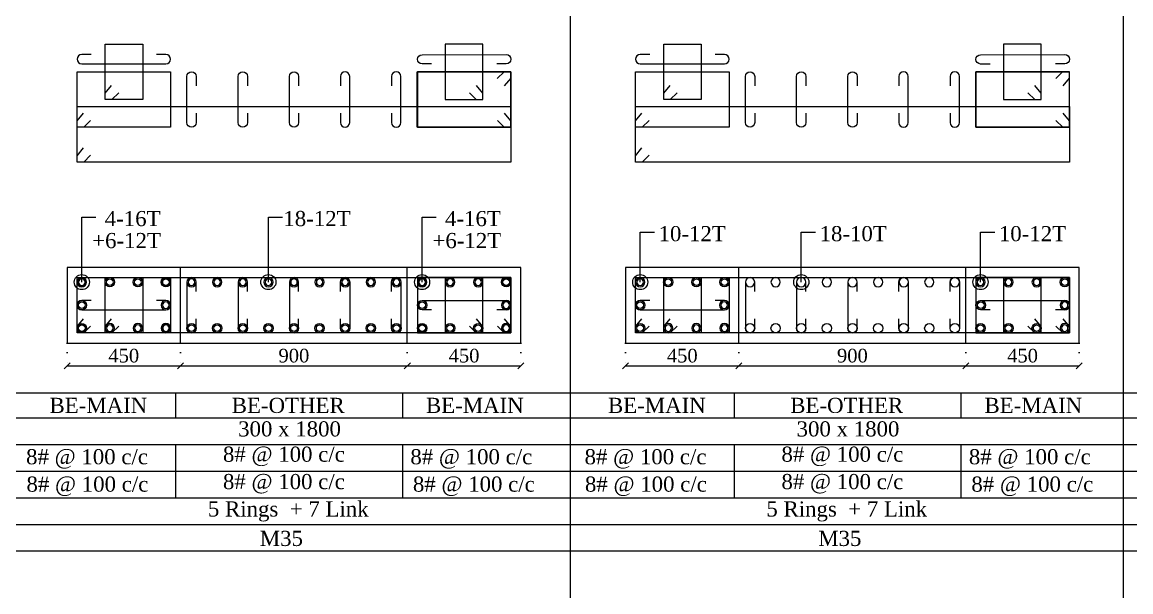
# Model space of a CAD drawing. Header units: millimetres. Extents: x 303 to 27724, y 300 to 68956.
# Drawn here: x 10195 to 14593, y 54226 to 56484 of the extents above; entities that cross this region are included whole.
import ezdxf

# ---------------------------------------------------------------- set-up
doc = ezdxf.new("R2010")
doc.units = ezdxf.units.MM
doc.linetypes.add('( Hidden )', pattern=[0.375, 0.25, -0.125])
doc.linetypes.add('DOT2', pattern=[0.125, 0, -0.125])
doc.layers.get('Defpoints').update_dxf_attribs({"lineweight": 0})
for name, color, linetype, lineweight in [('S-COL. STEEL DIA', 1, 'Continuous', 9), ('S-DIM FOOTING', 7, 'Continuous', 0), ('S-SECTION', 5, 'Continuous', 0), ('S-SECTION MARK', 7, 'Continuous', 0), ('S-SHEET', 7, 'Continuous', 0), ('S-STEEL', 1, 'Continuous', 9), ('S-STEEL-1', 1, 'Continuous', 0), ('S-STEEL-1 C.S.', 106, 'Continuous', 0), ('S-TEXT', 7, 'Continuous', 0)]:
    doc.layers.add(name, color=color, linetype=linetype, lineweight=lineweight)
doc.styles.add('AR', font='ARIALUNI.TTF', dxfattribs={"width": 0.8})
doc.styles.add('S-ROMANS', font='times.ttf')
doc.styles.add('TEXT', font='times.ttf')
doc.dimstyles.new('100', dxfattribs={"dimtxt": 180, "dimasz": 80, "dimexe": 0.18, "dimexo": 0.0625, "dimgap": 1, "dimtad": 1, "dimdec": 0, "dimzin": 0, "dimdsep": 46, "dimtxsty": 'AR', "dimblk": 'DOT', "dimcen": 0.09, "dimse1": 1, "dimse2": 1, "dimclrd": 50, "dimclrt": 256, "dimadec": 0, "dimazin": 0, "dimtfac": 1, "dimtdec": 0, "dimtix": 1, "dimtofl": 0, "dimtmove": 2, "dimatfit": 0, "dimfxl": 1, "dimtolj": 1, "dimtzin": 0, "dimlwd": -1, "dimarcsym": 0})
doc.dimstyles.new('SETU', dxfattribs={"dimtxt": 230, "dimasz": 0.2, "dimexe": 0.1, "dimexo": 0.1, "dimgap": 0.05, "dimtad": 1, "dimdec": 0, "dimzin": 0, "dimdsep": 46, "dimtxsty": 'TEXT', "dimblk": 'OBLIQUE', "dimcen": 0.09, "dimdle": 0.1, "dimclrd": 4, "dimclre": 256, "dimclrt": 256, "dimadec": 1, "dimazin": 0, "dimtfac": 1, "dimtdec": 0, "dimtix": 1, "dimtofl": 0, "dimtmove": 2, "dimatfit": 0, "dimfxl": 1, "dimtolj": 1, "dimtzin": 0, "dimlwd": -1, "dimlwe": -1, "dimarcsym": 1})

# ---------------------------------------------------------------- blocks, each defined once
blk = doc.blocks.new('*U4')
at = {"layer": 'S-COL. STEEL DIA'}
h = blk.add_hatch(color=256, dxfattribs=at)
h.dxf.hatch_style = 1
h.paths.add_polyline_path([(-18.5, 0, 1), (18.5, 0, 1)])
h.paths.add_polyline_path([(13, 0, -1), (-13, 0, -1)], flags=16)
at = {"layer": 'S-COL. STEEL DIA', "lineweight": 5}
for radius in [18.5, 13]:
    blk.add_circle((0, 0), radius, dxfattribs=at)
blk = doc.blocks.new('*U6')
at = {"layer": 'S-COL. STEEL DIA', "lineweight": 5}
for radius in [18.5, 13, 13]:
    blk.add_circle((0, 0), radius, dxfattribs=at)
blk = doc.blocks.new('_Oblique')
at = {"color": 0, "linetype": 'ByBlock', "lineweight": -2}
blk.add_line((-0.5, -0.5), (0.5, 0.5), dxfattribs=at)
blk = doc.blocks.new('*D2067')
at = {"layer": 'Defpoints', "color": 0}
for p in [(10372.5, 55212), (10822.5, 55212), (10822.5, 55122.1)]:
    blk.add_point(p, dxfattribs=at)
at = {"layer": 'S-DIM FOOTING', "linetype": 'DOT2', "ltscale": 300}
for p, q in [((10372.5, 55211.9), (10372.5, 55122)), ((10822.5, 55211.9), (10822.5, 55122))]:
    blk.add_line(p, q, dxfattribs=at)
at = {"layer": 'S-DIM FOOTING', "ltscale": 300}
blk.add_line((10372.4, 55122.1), (10822.6, 55122.1), dxfattribs=at)
at = {"layer": 'S-DIM FOOTING', "linetype": 'ByBlock', "xscale": 24, "yscale": 24, "zscale": 24, "rotation": 180}
blk.add_blockref('_Oblique', (10372.5, 55122.1), dxfattribs=at)
at = {"layer": 'S-DIM FOOTING', "linetype": 'ByBlock', "xscale": 24, "yscale": 24, "zscale": 24}
blk.add_blockref('_Oblique', (10822.5, 55122.1), dxfattribs=at)
at = {"layer": 'S-DIM FOOTING', "insert": (10597.5, 55161.6), "char_height": 54, "attachment_point": 5, "style": 'TEXT'}
blk.add_mtext('\\A1;450', dxfattribs=at)
blk = doc.blocks.new('*D2068')
at = {"layer": 'Defpoints', "color": 0}
for p in [(10822.5, 55212), (11722.5, 55212), (11722.5, 55122.1)]:
    blk.add_point(p, dxfattribs=at)
at = {"layer": 'S-DIM FOOTING', "linetype": 'DOT2', "ltscale": 300}
for p, q in [((10822.5, 55211.9), (10822.5, 55122)), ((11722.5, 55211.9), (11722.5, 55122))]:
    blk.add_line(p, q, dxfattribs=at)
at = {"layer": 'S-DIM FOOTING', "ltscale": 300}
blk.add_line((10822.4, 55122.1), (11722.6, 55122.1), dxfattribs=at)
at = {"layer": 'S-DIM FOOTING', "linetype": 'ByBlock', "xscale": 24, "yscale": 24, "zscale": 24, "rotation": 180}
blk.add_blockref('_Oblique', (10822.5, 55122.1), dxfattribs=at)
at = {"layer": 'S-DIM FOOTING', "linetype": 'ByBlock', "xscale": 24, "yscale": 24, "zscale": 24}
blk.add_blockref('_Oblique', (11722.5, 55122.1), dxfattribs=at)
at = {"layer": 'S-DIM FOOTING', "insert": (11272.5, 55161.7), "char_height": 54, "attachment_point": 5, "style": 'TEXT'}
blk.add_mtext('\\A1;900', dxfattribs=at)
blk = doc.blocks.new('*D2069')
at = {"layer": 'Defpoints', "color": 0}
for p in [(11722.5, 55212), (12172.5, 55212), (12172.5, 55122.1)]:
    blk.add_point(p, dxfattribs=at)
at = {"layer": 'S-DIM FOOTING', "linetype": 'DOT2', "ltscale": 300}
for p, q in [((11722.5, 55211.9), (11722.5, 55122)), ((12172.5, 55211.9), (12172.5, 55122))]:
    blk.add_line(p, q, dxfattribs=at)
at = {"layer": 'S-DIM FOOTING', "ltscale": 300}
blk.add_line((11722.4, 55122.1), (12172.6, 55122.1), dxfattribs=at)
at = {"layer": 'S-DIM FOOTING', "linetype": 'ByBlock', "xscale": 24, "yscale": 24, "zscale": 24, "rotation": 180}
blk.add_blockref('_Oblique', (11722.5, 55122.1), dxfattribs=at)
at = {"layer": 'S-DIM FOOTING', "linetype": 'ByBlock', "xscale": 24, "yscale": 24, "zscale": 24}
blk.add_blockref('_Oblique', (12172.5, 55122.1), dxfattribs=at)
at = {"layer": 'S-DIM FOOTING', "insert": (11947.5, 55161.6), "char_height": 54, "attachment_point": 5, "style": 'TEXT'}
blk.add_mtext('\\A1;450', dxfattribs=at)
blk = doc.blocks.new('_Dot')
at = {"linetype": 'ByBlock', "lineweight": -2}
blk.add_line((-0.5, 0), (-1, 0), dxfattribs=at)
at = {"linetype": 'ByBlock', "const_width": 0.5}
blk.add_lwpolyline([(-0.25, 0, 1), (0.25, 0, 1)], format="xyb", close=True, dxfattribs=at)
blk = doc.blocks.new('*D2112')
at = {"layer": 'Defpoints', "color": 0}
for p in [(12588.1, 55212), (13038.1, 55212), (13038.1, 55122.1)]:
    blk.add_point(p, dxfattribs=at)
at = {"layer": 'S-DIM FOOTING', "linetype": 'DOT2', "ltscale": 300}
for p, q in [((12588.1, 55211.9), (12588.1, 55122)), ((13038.1, 55211.9), (13038.1, 55122))]:
    blk.add_line(p, q, dxfattribs=at)
at = {"layer": 'S-DIM FOOTING', "ltscale": 300}
blk.add_line((12588, 55122.1), (13038.2, 55122.1), dxfattribs=at)
at = {"layer": 'S-DIM FOOTING', "linetype": 'ByBlock', "xscale": 24, "yscale": 24, "zscale": 24, "rotation": 180}
blk.add_blockref('_Oblique', (12588.1, 55122.1), dxfattribs=at)
at = {"layer": 'S-DIM FOOTING', "linetype": 'ByBlock', "xscale": 24, "yscale": 24, "zscale": 24}
blk.add_blockref('_Oblique', (13038.1, 55122.1), dxfattribs=at)
at = {"layer": 'S-DIM FOOTING', "insert": (12813.1, 55161.6), "char_height": 54, "attachment_point": 5, "style": 'TEXT'}
blk.add_mtext('\\A1;450', dxfattribs=at)
blk = doc.blocks.new('*D2113')
at = {"layer": 'Defpoints', "color": 0}
for p in [(13038.1, 55212), (13938.1, 55212), (13938.1, 55122.1)]:
    blk.add_point(p, dxfattribs=at)
at = {"layer": 'S-DIM FOOTING', "linetype": 'DOT2', "ltscale": 300}
for p, q in [((13038.1, 55211.9), (13038.1, 55122)), ((13938.1, 55211.9), (13938.1, 55122))]:
    blk.add_line(p, q, dxfattribs=at)
at = {"layer": 'S-DIM FOOTING', "ltscale": 300}
blk.add_line((13038, 55122.1), (13938.2, 55122.1), dxfattribs=at)
at = {"layer": 'S-DIM FOOTING', "linetype": 'ByBlock', "xscale": 24, "yscale": 24, "zscale": 24, "rotation": 180}
blk.add_blockref('_Oblique', (13038.1, 55122.1), dxfattribs=at)
at = {"layer": 'S-DIM FOOTING', "linetype": 'ByBlock', "xscale": 24, "yscale": 24, "zscale": 24}
blk.add_blockref('_Oblique', (13938.1, 55122.1), dxfattribs=at)
at = {"layer": 'S-DIM FOOTING', "insert": (13488.1, 55161.7), "char_height": 54, "attachment_point": 5, "style": 'TEXT'}
blk.add_mtext('\\A1;900', dxfattribs=at)
blk = doc.blocks.new('*D2114')
at = {"layer": 'Defpoints', "color": 0}
for p in [(13938.1, 55212), (14388.1, 55212), (14388.1, 55122.1)]:
    blk.add_point(p, dxfattribs=at)
at = {"layer": 'S-DIM FOOTING', "linetype": 'DOT2', "ltscale": 300}
for p, q in [((13938.1, 55211.9), (13938.1, 55122)), ((14388.1, 55211.9), (14388.1, 55122))]:
    blk.add_line(p, q, dxfattribs=at)
at = {"layer": 'S-DIM FOOTING', "ltscale": 300}
blk.add_line((13938, 55122.1), (14388.2, 55122.1), dxfattribs=at)
at = {"layer": 'S-DIM FOOTING', "linetype": 'ByBlock', "xscale": 24, "yscale": 24, "zscale": 24, "rotation": 180}
blk.add_blockref('_Oblique', (13938.1, 55122.1), dxfattribs=at)
at = {"layer": 'S-DIM FOOTING', "linetype": 'ByBlock', "xscale": 24, "yscale": 24, "zscale": 24}
blk.add_blockref('_Oblique', (14388.1, 55122.1), dxfattribs=at)
at = {"layer": 'S-DIM FOOTING', "insert": (14163.1, 55161.6), "char_height": 54, "attachment_point": 5, "style": 'TEXT'}
blk.add_mtext('\\A1;450', dxfattribs=at)
blk = doc.blocks.new('*U74')
at = {"layer": 'S-COL. STEEL DIA', "lineweight": 5}
blk.add_circle((0, 0), 18.5, dxfattribs=at)

msp = doc.modelspace()

# ---------------------------------------------------------------- linework, layer by layer
at = {"layer": 'S-SECTION', "elevation": 7.8}
for points in [[(12172.5, 55212), (12172.5, 55512), (10372.5, 55512), (10372.5, 55212)], [(14388.1, 55212), (14388.1, 55512), (12588.1, 55512), (12588.1, 55212)]]:
    msp.add_lwpolyline(points, close=True, dxfattribs=at)
at = {"layer": 'S-SHEET'}
for p, q in [((12369.1, 68956, -0.3), (12369.1, 299.8, 0.2)), ((14562.7, 68956, 0.5), (14562.7, 299.8, 1)), ((303, 55014.8, 7.1), (27724.1, 55014.8, 7.1)), ((10803, 55014.6, -9.5), (10803, 54915.1, -9.5)), ((11703, 55014.6, -9.5), (11703, 54915.1, -9.5)), ((13018.5, 55014.6, -10.2), (13018.5, 54915.1, -10.2)), ((13918.5, 55014.6, -10.2), (13918.5, 54915.1, -10.2)), ((303, 54915.2, -0.9), (27724.1, 54915.2, -0.9)), ((303, 54810, -0.9), (27724.1, 54810, -0.9)), ((303, 54810, -0.9), (27724.1, 54810, -0.9)), ((10803, 54809.8, -9.5), (10803, 54598.5, -9.5)), ((11703, 54809.8, -9.5), (11703, 54598.5, -9.5)), ((13018.5, 54809.8, -10.2), (13018.5, 54598.5, -10.2)), ((13918.5, 54809.8, -10.2), (13918.5, 54598.5, -10.2)), ((303, 54704.2, -0.9), (27724.1, 54704.2, -0.9)), ((303, 54598.7, -0.9), (27724.1, 54598.7, -0.9)), ((303, 54493.2, -0.9), (27724.1, 54493.2, -0.9))]:
    msp.add_line(p, q, dxfattribs=at)
at = {"layer": 'S-SHEET', "color": 0}
msp.add_line((303, 54387.7, -0.9), (27724.1, 54387.7, -0.9), dxfattribs=at)
at = {"layer": 'S-STEEL', "color": 3}
for points, elevation in [([(10468.7, 56355.7), (10431, 56355.7, 1), (10431, 56318.8), (10764.9, 56318.5, 1), (10764.9, 56355.4), (10727.6, 56355.4)], 7.5), ([(11818.7, 56318.2), (11781, 56318.2, -1), (11781, 56355.1), (12114.9, 56355.4, -1), (12114.9, 56318.5), (12077.6, 56318.5)], 7.5), ([(12684.2, 56355.7), (12646.5, 56355.7, 1), (12646.5, 56318.8), (12980.4, 56318.5, 1), (12980.4, 56355.4), (12943.2, 56355.4)], 7.5), ([(14034.2, 56318.1), (13996.5, 56318.1, -1), (13996.5, 56355), (14330.4, 56355.3, -1), (14330.4, 56318.4), (14293.2, 56318.4)], 7.5), ([(10884.9, 56123.6), (10884.9, 56085.9, -1), (10848, 56085.9), (10848, 56269, -1), (10884.9, 56269), (10884.9, 56231.7)], 7.8), ([(11088.2, 56123.6), (11088.2, 56085.9, -1), (11051.2, 56085.9), (11051.2, 56269, -1), (11088.2, 56269), (11088.2, 56231.7)], 7.8), ([(11291.4, 56123.6), (11291.4, 56085.9, -1), (11254.5, 56085.9), (11254.5, 56269, -1), (11291.4, 56269), (11291.4, 56231.7)], 7.8), ([(11456.9, 56123.6), (11456.9, 56085.9, 1), (11493.8, 56085.9), (11493.8, 56269, 1), (11456.9, 56269), (11456.9, 56231.7)], 7.8), ([(11660.1, 56123.6), (11660.1, 56085.9, 1), (11697, 56085.9), (11697, 56269, 1), (11660.1, 56269), (11660.1, 56231.7)], 7.8), ([(13100.5, 56123.6), (13100.5, 56085.9, -1), (13063.6, 56085.9), (13063.6, 56269, -1), (13100.5, 56269), (13100.5, 56231.7)], 7.8), ([(13303.7, 56123.6), (13303.7, 56085.9, -1), (13266.8, 56085.9), (13266.8, 56269, -1), (13303.7, 56269), (13303.7, 56231.7)], 7.8), ([(13506.9, 56123.6), (13506.9, 56085.9, -1), (13470, 56085.9), (13470, 56269, -1), (13506.9, 56269), (13506.9, 56231.7)], 7.8), ([(13672.5, 56123.6), (13672.5, 56085.9, 1), (13709.4, 56085.9), (13709.4, 56269, 1), (13672.5, 56269), (13672.5, 56231.7)], 7.8), ([(13875.7, 56123.6), (13875.7, 56085.9, 1), (13912.6, 56085.9), (13912.6, 56269, 1), (13875.7, 56269), (13875.7, 56231.7)], 7.8), ([(10884.9, 55415.8), (10884.9, 55453.6, 1), (10848, 55453.6), (10848, 55270.5, 1), (10884.9, 55270.5), (10884.9, 55307.7)], 7.8), ([(11088.2, 55415.8), (11088.2, 55453.6, 1), (11051.2, 55453.6), (11051.2, 55270.5, 1), (11088.2, 55270.5), (11088.2, 55307.7)], 7.8), ([(11291.4, 55415.8), (11291.4, 55453.6, 1), (11254.5, 55453.6), (11254.5, 55270.5, 1), (11291.4, 55270.5), (11291.4, 55307.7)], 7.8), ([(11456.9, 55415.8), (11456.9, 55453.6, -1), (11493.8, 55453.6), (11493.8, 55270.5, -1), (11456.9, 55270.5), (11456.9, 55307.7)], 7.8), ([(11660.1, 55415.8), (11660.1, 55453.6, -1), (11697, 55453.6), (11697, 55270.5, -1), (11660.1, 55270.5), (11660.1, 55307.7)], 7.8), ([(13100.5, 55415.8), (13100.5, 55453.6, 1), (13063.6, 55453.6), (13063.6, 55270.5, 1), (13100.5, 55270.5), (13100.5, 55307.7)], 7.8), ([(13303.7, 55415.8), (13303.7, 55453.6, 1), (13266.8, 55453.6), (13266.8, 55270.5, 1), (13303.7, 55270.5), (13303.7, 55307.7)], 7.8), ([(13506.9, 55415.8), (13506.9, 55453.6, 1), (13470, 55453.6), (13470, 55270.5, 1), (13506.9, 55270.5), (13506.9, 55307.7)], 7.8), ([(13672.5, 55415.8), (13672.5, 55453.6, -1), (13709.4, 55453.6), (13709.4, 55270.5, -1), (13672.5, 55270.5), (13672.5, 55307.7)], 7.8), ([(13875.7, 55415.8), (13875.7, 55453.6, -1), (13912.6, 55453.6), (13912.6, 55270.5, -1), (13875.7, 55270.5), (13875.7, 55307.7)], 7.8), ([(10468.7, 55380.7), (10431, 55380.7, 1), (10431, 55343.8), (10764.9, 55343.5, 1), (10764.9, 55380.4), (10727.6, 55380.4)], 7.5), ([(11818.7, 55343.2), (11781, 55343.2, -1), (11781, 55380.1), (12114.9, 55380.4, -1), (12114.9, 55343.5), (12077.6, 55343.5)], 7.5), ([(12684.2, 55380.7), (12646.5, 55380.7, 1), (12646.5, 55343.8), (12980.4, 55343.5, 1), (12980.4, 55380.4), (12943.2, 55380.4)], 7.5), ([(14034.2, 55343.1), (13996.5, 55343.1, -1), (13996.5, 55380), (14330.4, 55380.3, -1), (14330.4, 55343.4), (14293.2, 55343.4)], 7.5)]:
    msp.add_lwpolyline(points, format="xyb", dxfattribs=dict(at, elevation=elevation))
at = {"layer": 'S-STEEL', "color": 1, "elevation": 7.8}
for points in [[(12079, 56260.2), (12106.5, 56287.5), (12132.5, 56287.5), (12132.5, 56067.5), (11761.7, 56067.5), (11761.7, 56287.5), (12132.5, 56287.5), (12132.5, 56262.5), (12107.3, 56231.6)], [(14294.5, 56260.2), (14322.1, 56287.5), (14348.1, 56287.5), (14348.1, 56067.5), (13977.3, 56067.5), (13977.3, 56287.5), (14348.1, 56287.5), (14348.1, 56262.5), (14322.9, 56231.6)], [(10466.1, 55956.7), (10438.5, 55929.4), (10412.5, 55929.4), (10412.5, 56149.4), (12133.3, 56149.4), (12133.3, 55929.4), (10412.5, 55929.4), (10412.5, 55954.4), (10437.7, 55985.3)], [(12681.6, 55956.7), (12654.1, 55929.4), (12628.1, 55929.4), (12628.1, 56149.4), (14348.9, 56149.4), (14348.9, 55929.4), (12628.1, 55929.4), (12628.1, 55954.4), (12653.3, 55985.3)], [(10466.1, 55279.3), (10438.5, 55252), (10412.5, 55252), (10412.5, 55472), (12133.3, 55472), (12133.3, 55252), (10412.5, 55252), (10412.5, 55277), (10437.7, 55307.9)], [(12681.6, 55279.3), (12654.1, 55252), (12628.1, 55252), (12628.1, 55472), (14348.9, 55472), (14348.9, 55252), (12628.1, 55252), (12628.1, 55277), (12653.3, 55307.9)]]:
    msp.add_lwpolyline(points, dxfattribs=at)
at = {"layer": 'S-STEEL-1', "color": 41, "elevation": 7.8}
for points in [[(10577.4, 56204.2), (10549.8, 56176.9), (10523.8, 56176.9), (10523.8, 56396.9), (10673.2, 56396.9), (10673.2, 56176.9), (10523.8, 56176.9), (10523.8, 56201.9), (10549, 56232.8)], [(11968.5, 56204.2), (11996, 56176.9), (12022, 56176.9), (12022, 56396.9), (11872.6, 56396.9), (11872.6, 56176.9), (12022, 56176.9), (12022, 56201.9), (11996.8, 56232.8)], [(12792.9, 56204.2), (12765.4, 56176.9), (12739.4, 56176.9), (12739.4, 56396.9), (12888.8, 56396.9), (12888.8, 56176.9), (12739.4, 56176.9), (12739.4, 56201.9), (12764.6, 56232.8)], [(14184, 56204.2), (14211.6, 56176.9), (14237.6, 56176.9), (14237.6, 56396.9), (14088.2, 56396.9), (14088.2, 56176.9), (14237.6, 56176.9), (14237.6, 56201.9), (14212.4, 56232.8)], [(10577.4, 55279.3), (10549.8, 55252), (10523.8, 55252), (10523.8, 55472), (10673.2, 55472), (10673.2, 55252), (10523.8, 55252), (10523.8, 55277), (10549, 55307.9)], [(11968.5, 55279.3), (11996, 55252), (12022, 55252), (12022, 55472), (11872.6, 55472), (11872.6, 55252), (12022, 55252), (12022, 55277), (11996.8, 55307.9)], [(12792.9, 55279.3), (12765.4, 55252), (12739.4, 55252), (12739.4, 55472), (12888.8, 55472), (12888.8, 55252), (12739.4, 55252), (12739.4, 55277), (12764.6, 55307.9)], [(14184, 55279.3), (14211.6, 55252), (14237.6, 55252), (14237.6, 55472), (14088.2, 55472), (14088.2, 55252), (14237.6, 55252), (14237.6, 55277), (14212.4, 55307.9)]]:
    msp.add_lwpolyline(points, dxfattribs=at)
at = {"layer": 'S-STEEL-1', "color": 6, "elevation": 7.8}
for points in [[(10466.1, 56094.8), (10438.5, 56067.5), (10412.5, 56067.5), (10412.5, 56287.5), (10783.3, 56287.5), (10783.3, 56067.5), (10412.5, 56067.5), (10412.5, 56092.5), (10437.7, 56123.4)], [(12079.8, 56094.8), (12107.3, 56067.5), (12133.3, 56067.5), (12133.3, 56287.5), (11762.5, 56287.5), (11762.5, 56067.5), (12133.3, 56067.5), (12133.3, 56092.5), (12108.1, 56123.4)], [(12681.6, 56094.8), (12654.1, 56067.5), (12628.1, 56067.5), (12628.1, 56287.5), (12998.9, 56287.5), (12998.9, 56067.5), (12628.1, 56067.5), (12628.1, 56092.5), (12653.3, 56123.4)], [(14295.3, 56094.8), (14322.9, 56067.5), (14348.9, 56067.5), (14348.9, 56287.5), (13978.1, 56287.5), (13978.1, 56067.5), (14348.9, 56067.5), (14348.9, 56092.5), (14323.7, 56123.4)], [(10466.1, 55279.3), (10438.5, 55252), (10412.5, 55252), (10412.5, 55472), (10783.3, 55472), (10783.3, 55252), (10412.5, 55252), (10412.5, 55277), (10437.7, 55307.9)], [(12079.8, 55279.3), (12107.3, 55252), (12133.3, 55252), (12133.3, 55472), (11762.5, 55472), (11762.5, 55252), (12133.3, 55252), (12133.3, 55277), (12108.1, 55307.9)], [(12681.6, 55279.3), (12654.1, 55252), (12628.1, 55252), (12628.1, 55472), (12998.9, 55472), (12998.9, 55252), (12628.1, 55252), (12628.1, 55277), (12653.3, 55307.9)], [(14295.3, 55279.3), (14322.9, 55252), (14348.9, 55252), (14348.9, 55472), (13978.1, 55472), (13978.1, 55252), (14348.9, 55252), (14348.9, 55277), (14323.7, 55307.9)]]:
    msp.add_lwpolyline(points, dxfattribs=at)
at = {"layer": 'S-STEEL-1 C.S.', "color": 8, "linetype": '( Hidden )'}
for p, q in [((10822.5, 55212, 7.8), (10822.5, 55512, 7.8)), ((11722.5, 55212, 7.8), (11722.5, 55512, 7.8)), ((13038.1, 55212, 7.8), (13038.1, 55512, 7.8)), ((13938.1, 55212, 7.8), (13938.1, 55512, 7.8))]:
    msp.add_line(p, q, dxfattribs=at)

# ---------------------------------------------------------------- block references
at = {"layer": 'S-COL. STEEL DIA', "xscale": -1, "rotation": 180}
for name, p in [('*U4', (10431, 55453.6, 7.8)), ('*U6', (10866.5, 55453.6, 7.8)), ('*U6', (10968.1, 55453.6, 7.8)), ('*U6', (11069.7, 55453.6, 7.8)), ('*U6', (11171.3, 55453.6, 7.8)), ('*U6', (11272.9, 55453.6, 7.8)), ('*U6', (11374.5, 55453.6, 7.8)), ('*U6', (11476.1, 55453.6, 7.8)), ('*U6', (11577.8, 55453.6, 7.8)), ('*U6', (11679.4, 55453.6, 7.8)), ('*U4', (11781, 55453.6, 7.8)), ('*U6', (11892.3, 55453.6, 7.8)), ('*U6', (12003.6, 55453.6, 7.8)), ('*U6', (12646.5, 55453.6, 7.8)), ('*U74', (13082, 55453.6, 7.8)), ('*U74', (13183.6, 55453.6, 7.8)), ('*U74', (13285.3, 55453.6, 7.8)), ('*U74', (13386.9, 55453.6, 7.8)), ('*U74', (13488.5, 55453.6, 7.8)), ('*U74', (13590.1, 55453.6, 7.8)), ('*U74', (13691.7, 55453.6, 7.8)), ('*U74', (13793.3, 55453.6, 7.8)), ('*U74', (13894.9, 55453.6, 7.8)), ('*U6', (13996.5, 55453.6, 7.8)), ('*U6', (14107.8, 55453.6, 7.8)), ('*U6', (14219.1, 55453.6, 7.8))]:
    msp.add_blockref(name, p, dxfattribs=at)
at = {"layer": 'S-COL. STEEL DIA', "rotation": 180}
for name, p in [('*U6', (10542.3, 55453.6, 7.8)), ('*U6', (10653.6, 55453.6, 7.8)), ('*U4', (10764.9, 55453.6, 7.8)), ('*U4', (12114.9, 55453.6, 7.8)), ('*U6', (12757.8, 55453.6, 7.8)), ('*U6', (12869.1, 55453.6, 7.8)), ('*U6', (12980.4, 55453.6, 7.8)), ('*U6', (14330.4, 55453.6, 7.8))]:
    msp.add_blockref(name, p, dxfattribs=at)
at = {"layer": 'S-COL. STEEL DIA'}
for name, p in [('*U6', (10431, 55362, 7.8)), ('*U6', (11781.8, 55362, 7.8)), ('*U6', (12646.5, 55362, 7.8)), ('*U6', (13997.3, 55362, 7.8)), ('*U4', (10431, 55270.5, 7.8)), ('*U6', (10866.5, 55270.5, 7.8)), ('*U6', (10968.1, 55270.5, 7.8)), ('*U6', (11069.7, 55270.5, 7.8)), ('*U6', (11171.3, 55270.5, 7.8)), ('*U6', (11272.9, 55270.5, 7.8)), ('*U6', (11374.5, 55270.5, 7.8)), ('*U6', (11476.1, 55270.5, 7.8)), ('*U6', (11577.8, 55270.5, 7.8)), ('*U6', (11679.4, 55270.5, 7.8)), ('*U4', (11781, 55270.5, 7.8)), ('*U6', (11892.3, 55270.5, 7.8)), ('*U6', (12003.6, 55270.5, 7.8)), ('*U6', (12646.5, 55270.5, 7.8)), ('*U74', (13082, 55270.5, 7.8)), ('*U74', (13183.6, 55270.5, 7.8)), ('*U74', (13285.3, 55270.5, 7.8)), ('*U74', (13386.9, 55270.5, 7.8)), ('*U74', (13488.5, 55270.5, 7.8)), ('*U74', (13590.1, 55270.5, 7.8)), ('*U74', (13691.7, 55270.5, 7.8)), ('*U74', (13793.3, 55270.5, 7.8)), ('*U74', (13894.9, 55270.5, 7.8)), ('*U6', (13996.5, 55270.5, 7.8)), ('*U6', (14107.8, 55270.5, 7.8)), ('*U6', (14219.1, 55270.5, 7.8))]:
    msp.add_blockref(name, p, dxfattribs=at)
at = {"layer": 'S-COL. STEEL DIA', "xscale": -1}
for name, p in [('*U6', (10764.1, 55362, 7.8)), ('*U6', (12114.9, 55362, 7.8)), ('*U6', (12979.6, 55362, 7.8)), ('*U6', (14330.4, 55362, 7.8)), ('*U6', (10542.3, 55270.5, 7.8)), ('*U6', (10653.6, 55270.5, 7.8)), ('*U4', (10764.9, 55270.5, 7.8)), ('*U4', (12114.9, 55270.5, 7.8)), ('*U6', (12757.8, 55270.5, 7.8)), ('*U6', (12869.1, 55270.5, 7.8)), ('*U6', (12980.4, 55270.5, 7.8)), ('*U6', (14330.4, 55270.5, 7.8))]:
    msp.add_blockref(name, p, dxfattribs=at)

# ---------------------------------------------------------------- texts
at = {"layer": 'S-TEXT', "color": 7, "style": 'TEXT'}
for s, p in [('4-16T', (10522, 55675.4, 7.8)), ('18-12T', (11230.6, 55675.4, 7.8)), ('4-16T', (11872, 55675.4, 7.8)), ('+6-12T', (10472.3, 55588.3, 7.8)), ('+6-12T', (11822.3, 55588.3, 7.8)), ('10-12T', (12719.1, 55615.6, 7.8)), ('18-10T', (13357.8, 55615.6, 7.8)), ('10-12T', (14069.1, 55615.6, 7.8))]:
    msp.add_text(s, height=60, dxfattribs=at).set_placement(p)
at = {"layer": 'S-TEXT', "style": 'S-ROMANS'}
for s, p in [('BE-MAIN ', (10303, 54934.8, -9.5)), ('BE-OTHER', (11026, 54934.8, -9.5)), ('BE-MAIN ', (11796.5, 54934.8, -9.5)), ('BE-MAIN ', (12518.6, 54934.8, -10.2)), ('BE-OTHER', (13241.6, 54934.8, -10.2)), ('BE-MAIN ', (14012.1, 54934.8, -10.2)), ('300 x 1800', (11051.3, 54841.6, -9.5)), ('300 x 1800', (13266.8, 54841.6, -10.2)), ('8# @ 100 c/c', (10991, 54741.3, -9.5)), ('8# @ 100 c/c', (13206.6, 54741.3, -10.2)), ('8# @ 100 c/c', (10210, 54731.3, -9.5)), ('8# @ 100 c/c', (11734.5, 54731.3, -9.5)), ('8# @ 100 c/c', (12425.6, 54731.3, -10.2)), ('8# @ 100 c/c', (13950.1, 54731.3, -10.2)), ('8# @ 100 c/c', (10211.5, 54622.7, -9.5)), ('8# @ 100 c/c', (10991, 54632.7, -9.5)), ('8# @ 100 c/c', (11744.5, 54622.7, -9.5)), ('8# @ 100 c/c', (12427.1, 54622.7, -10.2)), ('8# @ 100 c/c', (13206.6, 54632.7, -10.2)), ('8# @ 100 c/c', (13960.1, 54622.7, -10.2)), ('5 Rings  + 7 Link', (10931.3, 54524.2, -9.5)), ('5 Rings  + 7 Link', (13146.8, 54524.2, -10.2)), ('M35', (11137.2, 54407.5, -9.5)), ('M35', (13352.7, 54407.5, -10.2))]:
    msp.add_text(s, height=60, dxfattribs=at).set_placement(p)

# ---------------------------------------------------------------- dimensions: what is measured, and where the dimension line sits
at = {"layer": 'S-DIM FOOTING', "ltscale": 300}
for base, p1, p2, picture, middle in [((10822.5, 55122.1, 7.5), (10372.5, 55212, 7.8), (10822.5, 55212, 7.8), '*D2067', (10597.5, 55161.6, 7.5)), ((11722.5, 55122.1, 7.5), (10822.5, 55212, 7.8), (11722.5, 55212, 7.8), '*D2068', (11272.5, 55161.7, 7.5)), ((12172.5, 55122.1, 7.5), (11722.5, 55212, 7.8), (12172.5, 55212, 7.8), '*D2069', (11947.5, 55161.6, 7.5)), ((13038.1, 55122.1, 7.5), (12588.1, 55212, 7.8), (13038.1, 55212, 7.8), '*D2112', (12813.1, 55161.6, 7.5)), ((13938.1, 55122.1, 7.5), (13038.1, 55212, 7.8), (13938.1, 55212, 7.8), '*D2113', (13488.1, 55161.7, 7.5)), ((14388.1, 55122.1, 7.5), (13938.1, 55212, 7.8), (14388.1, 55212, 7.8), '*D2114', (14163.1, 55161.6, 7.5))]:
    dim = msp.add_linear_dim(base=base, p1=p1, p2=p2, angle=180, dimstyle='SETU', override={"dimscale": 1.2, "dimtxt": 45, "dimasz": 20, "dimgap": 10, "dimblk1": 'Oblique', "dimblk2": 'Oblique', "dimsah": 1, "dimclrd": 256, "dimarcsym": 1}, dxfattribs=at)
    dim.commit()
    dim.dimension.update_dxf_attribs({"geometry": picture, "text_midpoint": middle})

# ---------------------------------------------------------------- leaders
at = {"layer": 'S-SECTION MARK'}
for points in [[(10431, 55453.6, 7.8), (10431, 55711.3, 7.8), (10487.4, 55711.3, 7.8)], [(11171.3, 55453.6, 7.8), (11171.3, 55711.3, 7.8), (11227.7, 55711.3, 7.8)], [(11781, 55453.6, 7.8), (11781, 55711.3, 7.8), (11837.4, 55711.3, 7.8)], [(12646.5, 55453.6, 7.8), (12646.5, 55651.5, 7.8), (12703, 55651.5, 7.8)], [(13285.3, 55453.6, 7.8), (13285.3, 55651.5, 7.8), (13341.7, 55651.5, 7.8)], [(13996.5, 55453.6, 7.8), (13996.5, 55651.5, 7.8), (14053, 55651.5, 7.8)]]:
    msp.add_leader(points, dimstyle='100', override={"dimasz": 60, "dimtad": 0, "dimclrd": 256, "dimldrblk": 'DotBlank', "dimfxl": 50, "dimfxlon": 1, "dimarcsym": 1}, dxfattribs=at)

doc.saveas('drawing.dxf')
